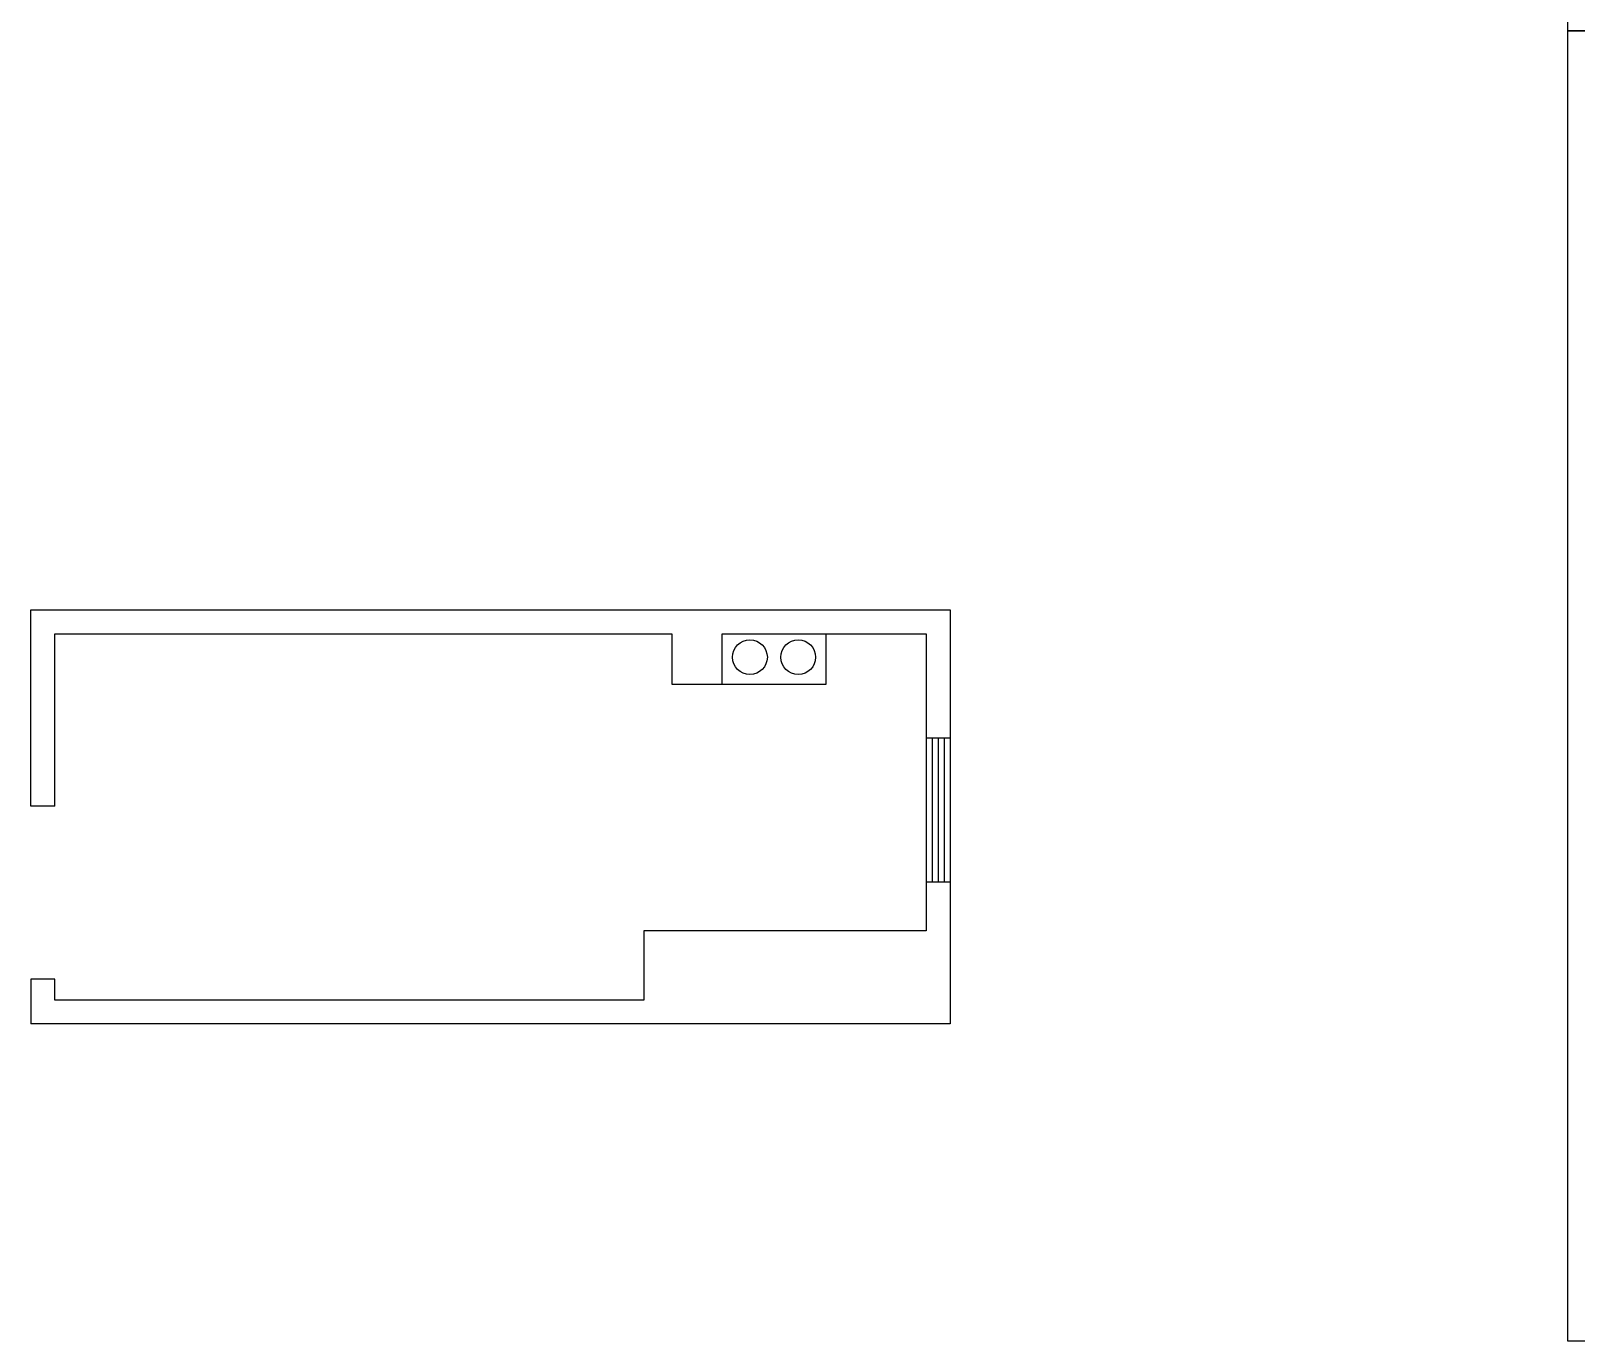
# Model space of a CAD drawing. Header units: millimetres. Extents: x -497855 to 324262, y -590254 to -173602.
# Drawn here: x -496360 to -488559, y -590254 to -583638 of the extents above; entities that cross this region are included whole.
import ezdxf

# ---------------------------------------------------------------- set-up
doc = ezdxf.new("R2010")
doc.units = ezdxf.units.MM
doc.layers.add('水电图层', color=4, linetype='Continuous')

msp = doc.modelspace()

# ---------------------------------------------------------------- linework, layer by layer
at = {"color": 7}
for points in [[(-479347.53, -583637.8), (-488601.43, -583637.8), (-488601.43, -577021.51), (-479347.53, -577021.51)], [(-488601.43, -577021.51), (-479347.53, -577021.51), (-479347.53, -583637.8), (-488601.43, -583637.8)], [(-479347.53, -590254.09), (-488601.43, -590254.09), (-488601.43, -583637.8), (-479347.53, -583637.8)], [(-488601.43, -583637.8), (-479347.53, -583637.8), (-479347.53, -590254.09), (-488601.43, -590254.09)]]:
    msp.add_lwpolyline(points, close=True, dxfattribs=at)
at = {"layer": '水电图层', "color": 2}
for p, q in [((-496359.96, -586562.13), (-491719.96, -586562.13)), ((-496359.96, -587552.13), (-496359.96, -586562.13)), ((-491719.96, -586562.13), (-491719.96, -588652.13)), ((-496239.96, -587552.13), (-496239.96, -586682.13)), ((-496239.96, -586682.13), (-493124.96, -586682.13)), ((-493124.96, -586682.13), (-493124.96, -586937.13)), ((-492869.96, -586937.13), (-492869.96, -586682.13)), ((-492869.96, -586682.13), (-491839.96, -586682.13)), ((-492344.96, -586937.13), (-492344.96, -586682.13)), ((-491839.96, -586682.13), (-491839.96, -588182.13)), ((-493124.96, -586937.13), (-492344.96, -586937.13)), ((-491839.96, -587207.13), (-491719.96, -587207.13)), ((-496239.96, -587552.13), (-496359.96, -587552.13)), ((-491719.96, -587937.13), (-491839.96, -587937.13)), ((-491839.96, -588182.13), (-493264.96, -588182.13)), ((-493264.96, -588182.13), (-493264.96, -588532.13)), ((-496239.96, -588427.13), (-496359.96, -588427.13)), ((-496359.96, -588427.13), (-496359.96, -588652.13)), ((-496239.96, -588532.13), (-496239.96, -588427.13)), ((-493264.96, -588532.13), (-496239.96, -588532.13)), ((-491719.96, -588652.13), (-496359.96, -588652.13))]:
    msp.add_line(p, q, dxfattribs=at)
at = {"layer": '水电图层', "color": 8}
for p, q in [((-491809.96, -587207.13), (-491809.96, -587937.13)), ((-491779.96, -587207.13), (-491779.96, -587937.13)), ((-491749.96, -587207.13), (-491749.96, -587937.13))]:
    msp.add_line(p, q, dxfattribs=at)
at = {"layer": '水电图层', "color": 2}
for centre in [(-492730.22, -586800.51), (-492486.27, -586800.51)]:
    msp.add_circle(centre, 88.01, dxfattribs=at)

doc.saveas('drawing.dxf')
